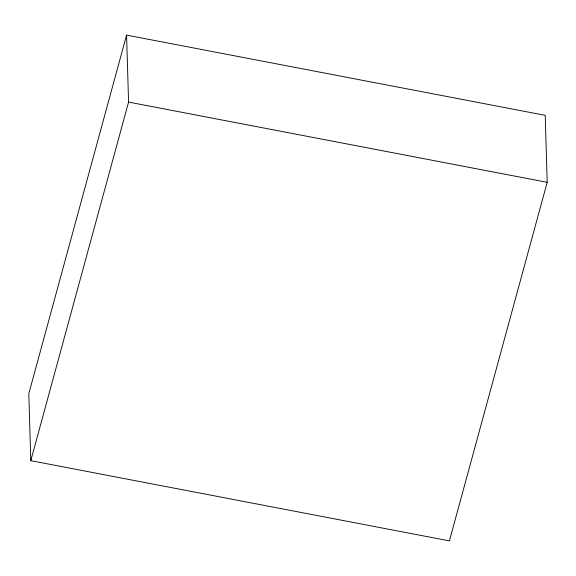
<?xml version="1.0" encoding="UTF-8"?>
<svg xmlns="http://www.w3.org/2000/svg" width="576" height="576" viewBox="0 0 576 576"><rect width="100%" height="100%" fill="white"/><g stroke="black" fill="none" stroke-linecap="round" stroke-linejoin="round"><path stroke-width="0.86" d="M126.583 35.114L28.8 393.682L30.787 460.663L449.417 540.886L547.2 182.318L545.213 115.337L126.583 35.114L128.57 102.096L30.787 460.663M128.57 102.096L547.2 182.318"/></g></svg>
